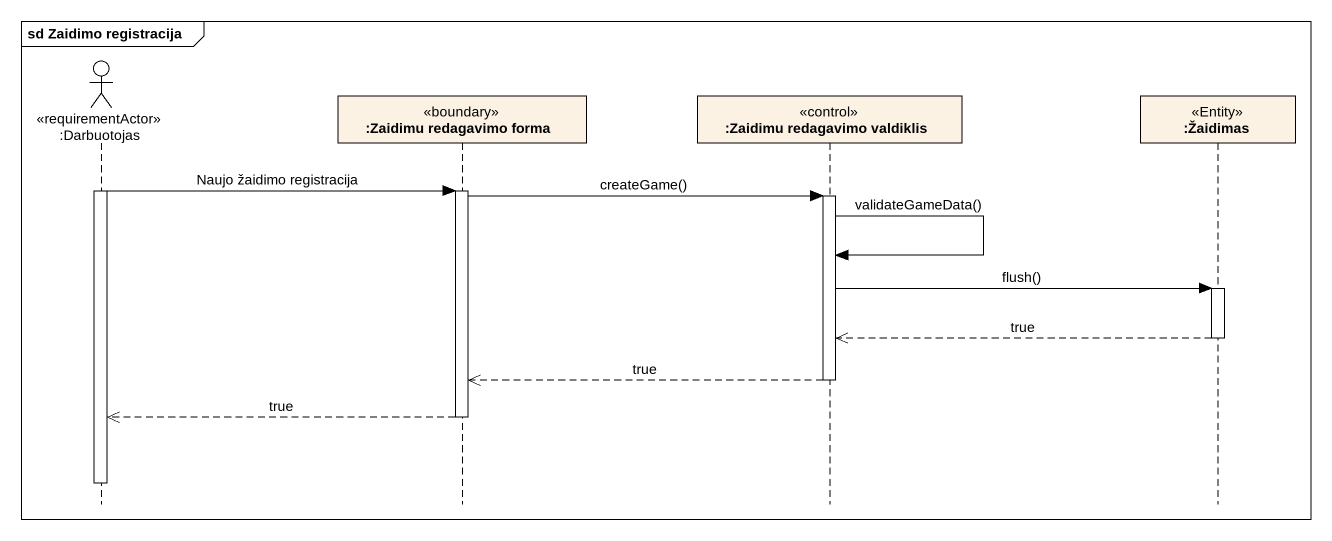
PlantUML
@startuml
mainframe sd Zaidimo registracija
hide footbox
actor ":Darbuotojas" as Darbuotojas <<requirementActor>>
participant ":Zaidimu redagavimo forma" as Zaidimu_redagavimo_forma <<boundary>>
participant ":Zaidimu redagavimo valdiklis" as Zaidimu_redagavimo_valdiklis <<control>>
participant ":Žaidimas" as Žaidimas <<Entity>>

activate Darbuotojas
Darbuotojas -> Zaidimu_redagavimo_forma : Naujo žaidimo registracija
activate Zaidimu_redagavimo_forma
Zaidimu_redagavimo_forma -> Zaidimu_redagavimo_valdiklis : createGame()
activate Zaidimu_redagavimo_valdiklis
Zaidimu_redagavimo_valdiklis -> Zaidimu_redagavimo_valdiklis : validateGameData()
Zaidimu_redagavimo_valdiklis -> Žaidimas : flush()
activate Žaidimas
Žaidimas -->> Zaidimu_redagavimo_valdiklis : true
deactivate Žaidimas
Zaidimu_redagavimo_valdiklis -->> Zaidimu_redagavimo_forma : true
deactivate Zaidimu_redagavimo_valdiklis
Zaidimu_redagavimo_forma -->> Darbuotojas : true
deactivate Zaidimu_redagavimo_forma
deactivate Darbuotojas
@enduml
